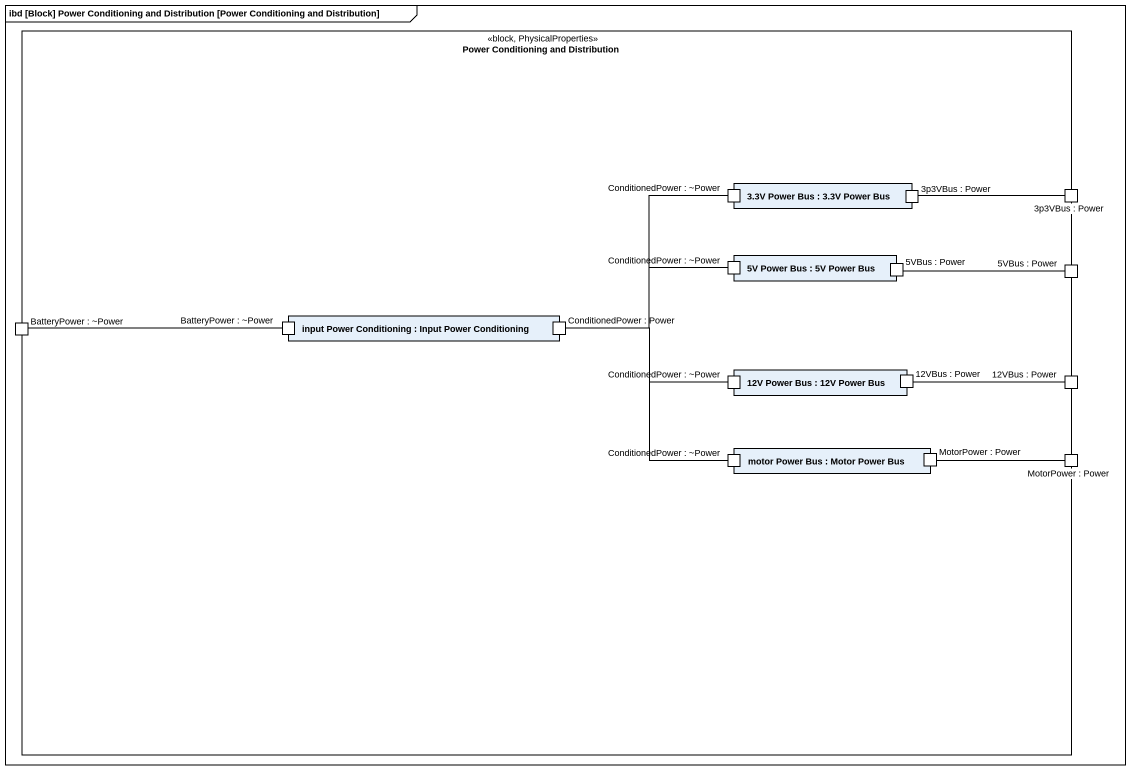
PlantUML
@startuml
mainframe ibd [Block] Power Conditioning and Distribution [Power Conditioning and Distribution]
rectangle "Power Conditioning and Distribution" as Power_Conditioning_and <<block, PhysicalProperties>> {
  rectangle "3.3V Power Bus : 3.3V Power Bus" as p3_3V_Power_Bus {
    port "ConditionedPower : ~Power" as ConditionedPower_Power
    port "3p3VBus : Power" as p3p3VBus_Power
  }
  port "3p3VBus : Power" as p3p3VBus_Power_2
  rectangle "5V Power Bus : 5V Power Bus" as p5V_Power_Bus {
    port "ConditionedPower : ~Power" as ConditionedPower_Power_2
    port "5VBus : Power" as p5VBus_Power
  }
  port "5VBus : Power" as p5VBus_Power_2
  rectangle "input Power Conditioning : Input Power Conditioning" as input_Power_Conditioning {
    port "BatteryPower : ~Power" as BatteryPower_Power_2
    port "ConditionedPower : Power" as ConditionedPower_Power_3
  }
  port "BatteryPower : ~Power" as BatteryPower_Power
  rectangle "12V Power Bus : 12V Power Bus" as p12V_Power_Bus {
    port "ConditionedPower : ~Power" as ConditionedPower_Power_4
    port "12VBus : Power" as p12VBus_Power
  }
  port "12VBus : Power" as p12VBus_Power_2
  rectangle "motor Power Bus : Motor Power Bus" as motor_Power_Bus {
    port "ConditionedPower : ~Power" as ConditionedPower_Power_5
    port "MotorPower : Power" as MotorPower_Power
  }
  port "MotorPower : Power" as MotorPower_Power_2
}
p3p3VBus_Power -right- p3p3VBus_Power_2
p5VBus_Power -right- p5VBus_Power_2
BatteryPower_Power -right- BatteryPower_Power_2
ConditionedPower_Power_3 -up- ConditionedPower_Power
ConditionedPower_Power_3 -right- ConditionedPower_Power_2
ConditionedPower_Power_3 -right- ConditionedPower_Power_4
ConditionedPower_Power_3 -- ConditionedPower_Power_5
p12VBus_Power -right- p12VBus_Power_2
MotorPower_Power -right- MotorPower_Power_2
@enduml
